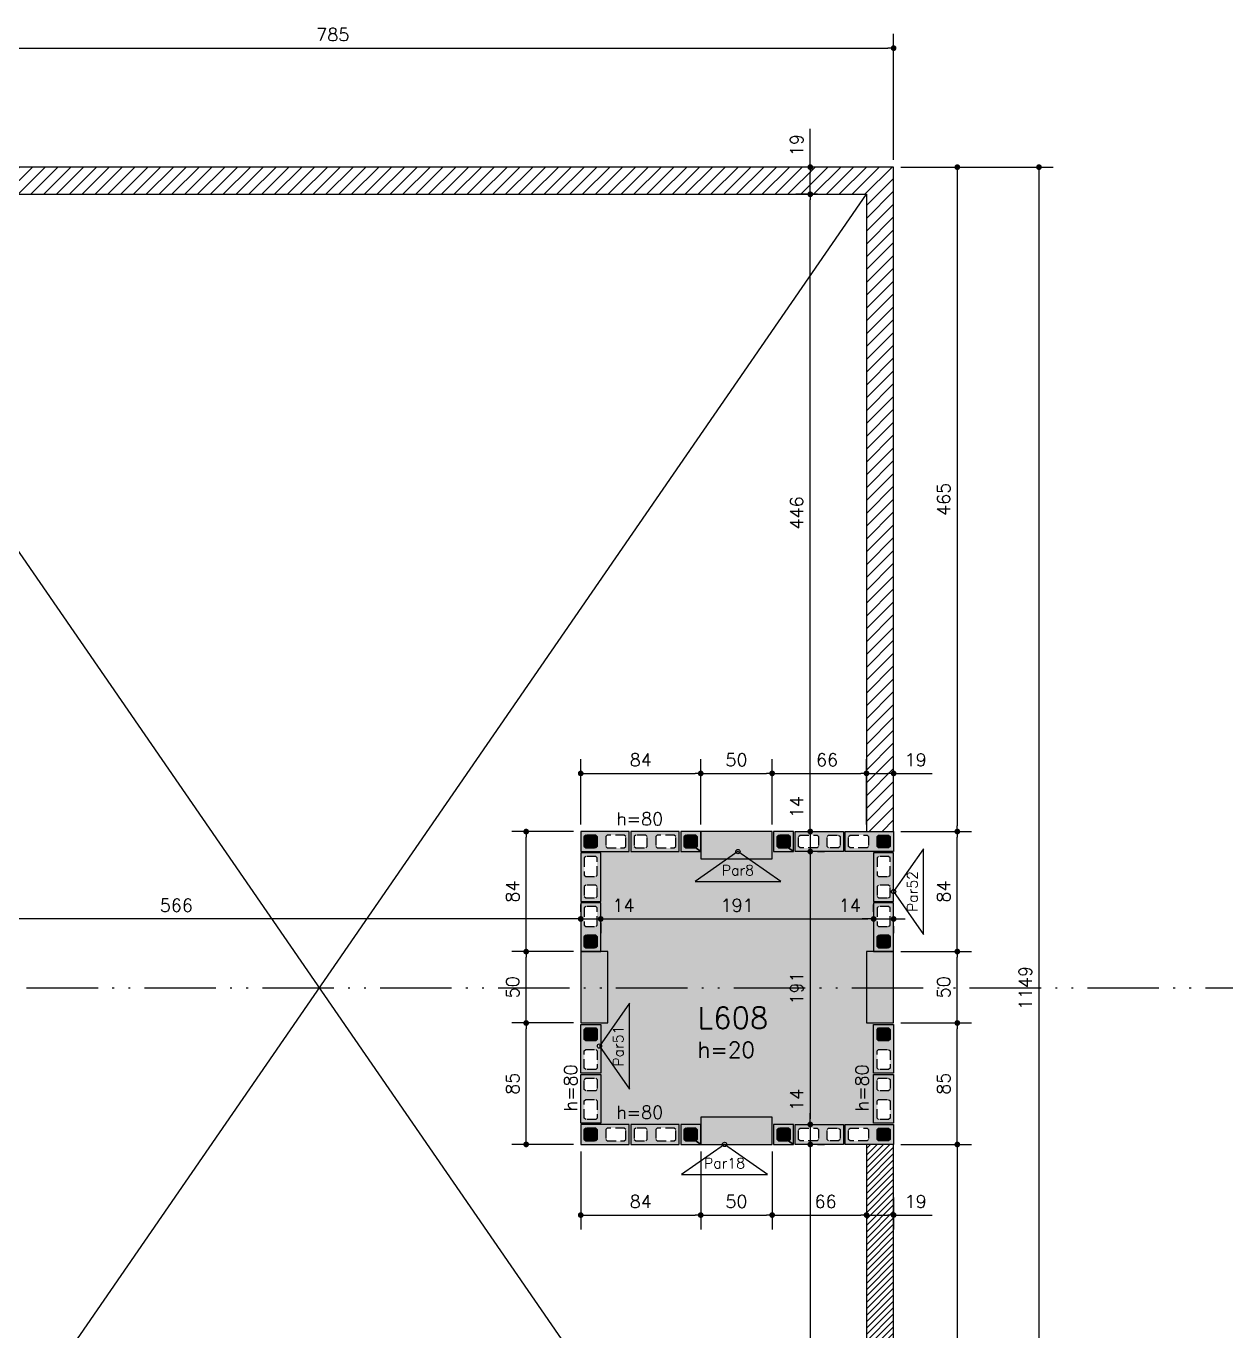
# Model space of a CAD drawing. Extents: x -14651 to 3496, y -4567 to 1191.
# Drawn here: x 2651 to 3496, y 171 to 1084 of the extents above; entities that cross this region are included whole.
import ezdxf
from ezdxf.enums import TextEntityAlignment as Align

# ---------------------------------------------------------------- set-up
doc = ezdxf.new("R2010")
doc.units = 0
doc.header["$LTSCALE"] = 25
doc.linetypes.add('DASHED2', pattern=[0.375, 0.25, -0.125])
doc.linetypes.add('ESTILO_TQS_0004', pattern=[3.3, 2, -0.4, 0.05, -0.4, 0.05, -0.4])
for name, color, linetype in [('213', 252, 'Continuous'), ('241', 2, 'Continuous'), ('245', 252, 'Continuous'), ('246', 7, 'Continuous'), ('247', 50, 'Continuous'), ('248', 100, 'Continuous'), ('Arranque', 14, 'Continuous'), ('COTA', 1, 'Continuous'), ('EIXOS', 1, 'ESTILO_TQS_0004'), ('FERRO', 5, 'Continuous'), ('H2', 252, 'Continuous'), ('H3', 253, 'Continuous'), ('L-D', 2, 'Continuous'), ('L-N', 4, 'Continuous'), ('LINHA-FINA', 1, 'Continuous'), ('PILARETE', 3, 'Continuous'), ('TJANELA', 2, 'Continuous'), ('VIGA', 3, 'Continuous')]:
    doc.layers.add(name, color=color, linetype=linetype)
doc.styles.add('COTA', font='romans.shx')
doc.styles.get("Standard").update_dxf_attribs({"font": 'romans.shx'})
doc.styles.add('Texto1', font='romans.shx', dxfattribs={"height": 9})
doc.dimstyles.new('forma', dxfattribs={"dimscale": 5, "dimtxt": 1.8, "dimasz": 0.8, "dimexe": 2, "dimexo": 1, "dimgap": 1, "dimtad": 1, "dimdec": 1, "dimzin": 9, "dimtxsty": 'COTA', "dimblk1": 'DOT', "dimblk2": 'DOT', "dimsah": 1, "dimcen": 0, "dimdle": 1, "dimclrd": 256, "dimclre": 256, "dimclrt": 2, "dimadec": 0, "dimazin": 0, "dimtfac": 1, "dimtdec": 0, "dimtmove": 0, "dimatfit": 3, "dimfxl": 1, "dimtolj": 1, "dimtzin": 0, "dimarcsym": 0})

# ---------------------------------------------------------------- blocks, each defined once
blk = doc.blocks.new('_Dot')
at = {"color": 0, "linetype": 'ByBlock', "lineweight": -2}
blk.add_line((-0.5, 0), (-1, 0), dxfattribs=at)
at = {"color": 0, "linetype": 'ByBlock', "const_width": 0.5}
blk.add_lwpolyline([(-0.25, 0, 1), (0.25, 0, 1)], format="xyb", close=True, dxfattribs=at)
blk = doc.blocks.new('*D132')
at = {"layer": 'COTA', "lineweight": -2, "transparency": 16777216}
for p, q in [((3200.17, 524.4), (3200.17, 528.4)), ((3197.45, 520.4), (3210.17, 520.4)), ((3200.17, 520.4), (3200.17, 506.4)), ((3200.17, 502.4), (3200.17, 498.4)), ((3205.17, 506.4), (3210.17, 506.4))]:
    blk.add_line(p, q, dxfattribs=at)
at = {"layer": 'Defpoints', "color": 0, "transparency": 16777216}
for p in [(3192.45, 520.4), (3200.17, 506.4), (3200.17, 506.4)]:
    blk.add_point(p, dxfattribs=at)
at = {"layer": 'COTA', "lineweight": -2, "transparency": 16777216, "xscale": 4, "yscale": 4, "zscale": 4}
for p, rotation in [((3200.17, 520.4), 270), ((3200.17, 506.4), 90)]:
    blk.add_blockref('_Dot', p, dxfattribs=dict(at, rotation=rotation))
at = {"layer": 'COTA', "color": 2, "transparency": 16777216, "insert": (3190.67, 537.55), "char_height": 9, "attachment_point": 5, "rotation": 90, "style": 'COTA'}
blk.add_mtext('\\A1;14 ', dxfattribs=at)
blk = doc.blocks.new('*D133')
at = {"layer": 'COTA', "lineweight": -2, "transparency": 16777216}
for p, q in [((3200.17, 502.4), (3200.17, 319.4)), ((3205.17, 506.4), (3210.17, 506.4)), ((3205.17, 315.4), (3210.17, 315.4))]:
    blk.add_line(p, q, dxfattribs=at)
at = {"layer": 'Defpoints', "color": 0, "transparency": 16777216}
for p in [(3200.17, 506.4), (3200.17, 315.4), (3200.17, 315.4)]:
    blk.add_point(p, dxfattribs=at)
at = {"layer": 'COTA', "lineweight": -2, "transparency": 16777216, "xscale": 4, "yscale": 4, "zscale": 4}
for p, rotation in [((3200.17, 506.4), 90), ((3200.17, 315.4), 270)]:
    blk.add_blockref('_Dot', p, dxfattribs=dict(at, rotation=rotation))
at = {"layer": 'COTA', "color": 2, "transparency": 16777216, "insert": (3190.67, 410.9), "char_height": 9, "attachment_point": 5, "rotation": 90, "style": 'COTA'}
blk.add_mtext('\\A1;191 ', dxfattribs=at)
blk = doc.blocks.new('*D134')
at = {"layer": 'COTA', "lineweight": -2, "transparency": 16777216}
for p, q in [((3200.17, 319.4), (3200.17, 323.4)), ((3200.17, 315.4), (3200.17, 301.4)), ((3205.17, 315.4), (3210.17, 315.4)), ((3205.17, 301.4), (3210.17, 301.4)), ((3200.17, 297.4), (3200.17, 293.4))]:
    blk.add_line(p, q, dxfattribs=at)
at = {"layer": 'Defpoints', "color": 0, "transparency": 16777216}
for p in [(3200.17, 315.4), (3200.17, 301.4), (3200.17, 301.4)]:
    blk.add_point(p, dxfattribs=at)
at = {"layer": 'COTA', "lineweight": -2, "transparency": 16777216, "xscale": 4, "yscale": 4, "zscale": 4}
for p, rotation in [((3200.17, 315.4), 270), ((3200.17, 301.4), 90)]:
    blk.add_blockref('_Dot', p, dxfattribs=dict(at, rotation=rotation))
at = {"layer": 'COTA', "color": 2, "transparency": 16777216, "insert": (3190.67, 332.63), "char_height": 9, "attachment_point": 5, "rotation": 90, "style": 'COTA'}
blk.add_mtext('\\A1;14 ', dxfattribs=at)
blk = doc.blocks.new('*D184')
at = {"layer": 'COTA', "lineweight": -2, "transparency": 16777216}
for p, q in [((3039.52, 464.22), (3039.52, 469.22)), ((3035.52, 459.22), (3031.52, 459.22)), ((3039.52, 459.22), (3053.52, 459.22)), ((3057.52, 459.22), (3061.52, 459.22)), ((3053.52, 456.52), (3053.52, 449.22))]:
    blk.add_line(p, q, dxfattribs=at)
at = {"layer": 'Defpoints', "color": 0, "transparency": 16777216}
for p in [(3039.52, 459.22), (3053.52, 461.52), (3053.52, 459.22)]:
    blk.add_point(p, dxfattribs=at)
at = {"layer": 'COTA', "lineweight": -2, "transparency": 16777216, "xscale": 4, "yscale": 4, "zscale": 4}
blk.add_blockref('_Dot', (3039.52, 459.22), dxfattribs=at)
at = {"layer": 'COTA', "lineweight": -2, "transparency": 16777216, "xscale": 4, "yscale": 4, "zscale": 4, "rotation": 180}
blk.add_blockref('_Dot', (3053.52, 459.22), dxfattribs=at)
at = {"layer": 'COTA', "color": 2, "transparency": 16777216, "insert": (3069.4, 468.72), "char_height": 9, "attachment_point": 5, "style": 'COTA'}
blk.add_mtext('\\A1;14 ', dxfattribs=at)
blk = doc.blocks.new('*D185')
at = {"layer": 'COTA', "lineweight": -2, "transparency": 16777216}
for p, q in [((3244.52, 464.22), (3244.52, 469.22)), ((3057.52, 459.22), (3240.52, 459.22)), ((3053.52, 456.52), (3053.52, 449.22))]:
    blk.add_line(p, q, dxfattribs=at)
at = {"layer": 'Defpoints', "color": 0, "transparency": 16777216}
for p in [(3053.52, 461.52), (3244.52, 459.22), (3244.52, 459.22)]:
    blk.add_point(p, dxfattribs=at)
at = {"layer": 'COTA', "lineweight": -2, "transparency": 16777216, "xscale": 4, "yscale": 4, "zscale": 4, "rotation": 180}
blk.add_blockref('_Dot', (3053.52, 459.22), dxfattribs=at)
at = {"layer": 'COTA', "lineweight": -2, "transparency": 16777216, "xscale": 4, "yscale": 4, "zscale": 4}
blk.add_blockref('_Dot', (3244.52, 459.22), dxfattribs=at)
at = {"layer": 'COTA', "color": 2, "transparency": 16777216, "insert": (3149.02, 468.72), "char_height": 9, "attachment_point": 5, "style": 'COTA'}
blk.add_mtext('\\A1;191 ', dxfattribs=at)
blk = doc.blocks.new('*D186')
at = {"layer": 'COTA', "lineweight": -2, "transparency": 16777216}
for p, q in [((3244.52, 464.22), (3244.52, 469.22)), ((3240.52, 459.22), (3236.52, 459.22)), ((3244.52, 459.22), (3258.52, 459.22)), ((3262.52, 459.22), (3266.52, 459.22)), ((3258.52, 454.22), (3258.52, 449.22))]:
    blk.add_line(p, q, dxfattribs=at)
at = {"layer": 'Defpoints', "color": 0, "transparency": 16777216}
for p in [(3244.52, 459.22), (3258.52, 459.22), (3258.52, 459.22)]:
    blk.add_point(p, dxfattribs=at)
at = {"layer": 'COTA', "lineweight": -2, "transparency": 16777216, "xscale": 4, "yscale": 4, "zscale": 4}
blk.add_blockref('_Dot', (3244.52, 459.22), dxfattribs=at)
at = {"layer": 'COTA', "lineweight": -2, "transparency": 16777216, "xscale": 4, "yscale": 4, "zscale": 4, "rotation": 180}
blk.add_blockref('_Dot', (3258.52, 459.22), dxfattribs=at)
at = {"layer": 'COTA', "color": 2, "transparency": 16777216, "insert": (3227.82, 468.72), "char_height": 9, "attachment_point": 5, "style": 'COTA'}
blk.add_mtext('\\A1;14 ', dxfattribs=at)
blk = doc.blocks.new('_IDNPAR_2')
at = {"color": 3}
blk.add_lwpolyline([(1, -0.7), (0, 0), (-1, -0.7)], close=True, dxfattribs=at)
blk.add_circle((0, 0), 0.05, dxfattribs=at)
at = {"layer": '247', "color": 2, "style": 'COTA', "flags": 8}
blk.add_attdef('ID', text='', height=0.24, dxfattribs=at).set_placement((0, -0.438), align=Align.MIDDLE_CENTER)
blk = doc.blocks.new('P3515')
at = {"layer": '248'}
h = blk.add_hatch(color=100, dxfattribs=at)
h.paths.add_polyline_path([(17, 7), (-17, 7), (-17, -7), (17, -7)])
h.paths.add_polyline_path([(-5.5, -3.5), (-6.5, -4.5), (-13.5, -4.5), (-14.5, -3.5), (-14.5, 3.5), (-13.5, 4.5), (-6.5, 4.5), (-5.5, 3.5)], flags=16)
h.paths.add_polyline_path([(0.5, 3.5), (1.5, 4.5), (13.5, 4.5), (14.5, 3.5), (14.5, -3.5), (13.5, -4.5), (1.5, -4.5), (0.5, -3.5)], flags=16)
blk.add_lwpolyline([(-17, -7), (17, -7), (17, 7), (-17, 7), (-17, -7)])
at = {"color": 1, "linetype": 'DASHED2'}
for points in [[(-14.5, -3.5), (-13.5, -4.5), (-6.5, -4.5), (-5.5, -3.5), (-5.5, 3.5), (-6.5, 4.5), (-13.5, 4.5), (-14.5, 3.5), (-14.5, -3.5)], [(0.5, -3.5), (1.5, -4.5), (13.5, -4.5), (14.5, -3.5), (14.5, 3.5), (13.5, 4.5), (1.5, 4.5), (0.5, 3.5), (0.5, -3.5)]]:
    blk.add_lwpolyline(points, dxfattribs=at)
blk = doc.blocks.new('GR-0909')
at = {"layer": '213'}
h = blk.add_hatch(color=256, dxfattribs=at)
h.paths.add_polyline_path([(3.5, -4.5), (4.5, -3.5), (4.500001, 3.5), (3.500001, 4.5), (-3.499999, 4.5), (-4.499999, 3.5), (-4.5, -3.5), (-3.5, -4.5)])
h.paths.add_polyline_path([(-2, 0, -1), (2, 0, -1)], flags=16)
at = {"layer": 'Arranque'}
blk.add_hatch(color=256, dxfattribs=at).paths.add_polyline_path([(2, 0, 1), (-2, 0, 1)])
at = {"layer": '213'}
blk.add_lwpolyline([(3.500001, 4.5), (4.500001, 3.5), (4.5, -3.5), (3.5, -4.5), (-3.5, -4.5), (-4.5, -3.5), (-4.499999, 3.5), (-3.499999, 4.5), (3.500001, 4.5)], dxfattribs=at)
at = {"layer": 'FERRO', "linetype": 'Continuous'}
blk.add_circle((0, 0), 2, dxfattribs=at)
blk = doc.blocks.new('*D260')
at = {"layer": 'COTA', "lineweight": -2, "transparency": 16777216}
for p, q in [((3039.52, 464.22), (3039.52, 469.22)), ((2473.52, 460.9), (2473.52, 449.22)), ((3035.52, 459.22), (2477.52, 459.22))]:
    blk.add_line(p, q, dxfattribs=at)
at = {"layer": 'Defpoints', "color": 0, "transparency": 16777216}
for p in [(2473.52, 465.9), (2473.52, 459.22), (3039.52, 459.22)]:
    blk.add_point(p, dxfattribs=at)
at = {"layer": 'COTA', "lineweight": -2, "transparency": 16777216, "xscale": 4, "yscale": 4, "zscale": 4, "rotation": 180}
blk.add_blockref('_Dot', (2473.52, 459.22), dxfattribs=at)
at = {"layer": 'COTA', "lineweight": -2, "transparency": 16777216, "xscale": 4, "yscale": 4, "zscale": 4}
blk.add_blockref('_Dot', (3039.52, 459.22), dxfattribs=at)
at = {"layer": 'COTA', "color": 2, "transparency": 16777216, "insert": (2756.52, 468.72), "char_height": 9, "attachment_point": 5, "style": 'COTA'}
blk.add_mtext('\\A1;566 ', dxfattribs=at)
blk = doc.blocks.new('*D261')
at = {"layer": 'COTA', "lineweight": -2, "transparency": 16777216}
for p, q in [((3205.17, 301.4), (3210.17, 301.4)), ((3200.17, 297.4), (3200.17, -140.6)), ((3205.17, -144.6), (3210.17, -144.6))]:
    blk.add_line(p, q, dxfattribs=at)
at = {"layer": 'Defpoints', "color": 0, "transparency": 16777216}
for p in [(3200.17, 301.4), (3200.17, -144.6), (3200.17, -144.6)]:
    blk.add_point(p, dxfattribs=at)
at = {"layer": 'COTA', "lineweight": -2, "transparency": 16777216, "xscale": 4, "yscale": 4, "zscale": 4}
for p, rotation in [((3200.17, 301.4), 90), ((3200.17, -144.6), 270)]:
    blk.add_blockref('_Dot', p, dxfattribs=dict(at, rotation=rotation))
at = {"layer": 'COTA', "color": 2, "transparency": 16777216, "insert": (3190.67, 78.4), "char_height": 9, "attachment_point": 5, "rotation": 90, "style": 'COTA'}
blk.add_mtext('\\A1;446 ', dxfattribs=at)
blk = doc.blocks.new('*D262')
at = {"layer": 'COTA', "lineweight": -2, "transparency": 16777216}
for p, q in [((3200.17, 524.4), (3200.17, 962.4)), ((3205.17, 966.4), (3210.17, 966.4)), ((3197.45, 520.4), (3210.17, 520.4))]:
    blk.add_line(p, q, dxfattribs=at)
at = {"layer": 'Defpoints', "color": 0, "transparency": 16777216}
for p in [(3200.17, 966.4), (3200.17, 966.4), (3192.45, 520.4)]:
    blk.add_point(p, dxfattribs=at)
at = {"layer": 'COTA', "lineweight": -2, "transparency": 16777216, "xscale": 4, "yscale": 4, "zscale": 4}
for p, rotation in [((3200.17, 966.4), 90), ((3200.17, 520.4), 270)]:
    blk.add_blockref('_Dot', p, dxfattribs=dict(at, rotation=rotation))
at = {"layer": 'COTA', "color": 2, "transparency": 16777216, "insert": (3190.67, 743.4), "char_height": 9, "attachment_point": 5, "rotation": 90, "style": 'COTA'}
blk.add_mtext('\\A1;446 ', dxfattribs=at)
blk = doc.blocks.new('P1515')
at = {"layer": '246'}
blk.add_hatch(color=135, dxfattribs=at).paths.add_polyline_path([(7, -7), (7, 7), (-7, 7), (-7, -7), (7, -7), (3.5, -4.5), (-3.5, -4.5), (-4.5, -3.5), (-4.5, 3.5), (-3.5, 4.5), (3.5, 4.5), (4.5, 3.5), (4.5, -3.5), (3.5, -4.5)])
blk.add_lwpolyline([(-7, -7), (7, -7), (7, 7), (-7, 7), (-7, -7)])
at = {"color": 1, "linetype": 'DASHED2'}
blk.add_lwpolyline([(-4.5, -3.5), (-3.5, -4.5), (3.5, -4.5), (4.5, -3.5), (4.5, 3.5), (3.5, 4.5), (-3.5, 4.5), (-4.5, 3.5), (-4.5, -3.5)], dxfattribs=at)
at = {"layer": '245', "color": 135}
blk.add_lwpolyline([(7, -7), (7, 7), (-7, 7), (-7, -7), (7, -7), (3.5, -4.5), (-3.5, -4.5), (-4.5, -3.5), (-4.5, 3.5), (-3.5, 4.5), (3.5, 4.5), (4.5, 3.5), (4.5, -3.5), (3.5, -4.5), (7, -7)], dxfattribs=at)
blk = doc.blocks.new('*D263')
at = {"layer": 'COTA', "lineweight": -2, "transparency": 16777216}
for p, q in [((3039.52, 525.4), (3039.52, 571.07)), ((3123.52, 525.4), (3123.52, 571.07)), ((3043.52, 561.07), (3119.52, 561.07))]:
    blk.add_line(p, q, dxfattribs=at)
at = {"layer": 'Defpoints', "color": 0, "transparency": 16777216}
for p in [(3123.52, 561.07), (3039.52, 520.4), (3123.52, 520.4)]:
    blk.add_point(p, dxfattribs=at)
at = {"layer": 'COTA', "lineweight": -2, "transparency": 16777216, "xscale": 4, "yscale": 4, "zscale": 4, "rotation": 180}
blk.add_blockref('_Dot', (3039.52, 561.07), dxfattribs=at)
at = {"layer": 'COTA', "lineweight": -2, "transparency": 16777216, "xscale": 4, "yscale": 4, "zscale": 4}
blk.add_blockref('_Dot', (3123.52, 561.07), dxfattribs=at)
at = {"layer": 'COTA', "color": 2, "transparency": 16777216, "insert": (3081.52, 570.57), "char_height": 9, "attachment_point": 5, "style": 'COTA'}
blk.add_mtext('\\A1;84 ', dxfattribs=at)
blk = doc.blocks.new('*D264')
at = {"layer": 'COTA', "lineweight": -2, "transparency": 16777216}
for p, q in [((3123.52, 525.4), (3123.52, 571.07)), ((3173.51, 525.4), (3173.51, 571.07)), ((3127.52, 561.07), (3169.51, 561.07))]:
    blk.add_line(p, q, dxfattribs=at)
at = {"layer": 'Defpoints', "color": 0, "transparency": 16777216}
for p in [(3173.51, 561.07), (3123.52, 520.4), (3173.51, 520.4)]:
    blk.add_point(p, dxfattribs=at)
at = {"layer": 'COTA', "lineweight": -2, "transparency": 16777216, "xscale": 4, "yscale": 4, "zscale": 4, "rotation": 180}
blk.add_blockref('_Dot', (3123.52, 561.07), dxfattribs=at)
at = {"layer": 'COTA', "lineweight": -2, "transparency": 16777216, "xscale": 4, "yscale": 4, "zscale": 4}
blk.add_blockref('_Dot', (3173.51, 561.07), dxfattribs=at)
at = {"layer": 'COTA', "color": 2, "transparency": 16777216, "insert": (3148.52, 570.57), "char_height": 9, "attachment_point": 5, "style": 'COTA'}
blk.add_mtext('\\A1;50 ', dxfattribs=at)
blk = doc.blocks.new('*D265')
at = {"layer": 'COTA', "lineweight": -2, "transparency": 16777216}
for p, q in [((3173.51, 525.4), (3173.51, 571.07)), ((3239.52, 525.4), (3239.52, 571.07)), ((3177.51, 561.07), (3235.52, 561.07))]:
    blk.add_line(p, q, dxfattribs=at)
at = {"layer": 'Defpoints', "color": 0, "transparency": 16777216}
for p in [(3239.52, 561.07), (3173.51, 520.4), (3239.52, 520.4)]:
    blk.add_point(p, dxfattribs=at)
at = {"layer": 'COTA', "lineweight": -2, "transparency": 16777216, "xscale": 4, "yscale": 4, "zscale": 4, "rotation": 180}
blk.add_blockref('_Dot', (3173.51, 561.07), dxfattribs=at)
at = {"layer": 'COTA', "lineweight": -2, "transparency": 16777216, "xscale": 4, "yscale": 4, "zscale": 4}
blk.add_blockref('_Dot', (3239.52, 561.07), dxfattribs=at)
at = {"layer": 'COTA', "color": 2, "transparency": 16777216, "insert": (3211.9, 570.57), "char_height": 9, "attachment_point": 5, "style": 'COTA'}
blk.add_mtext('\\A1;66 ', dxfattribs=at)
blk = doc.blocks.new('*D266')
at = {"layer": 'COTA', "lineweight": -2, "transparency": 16777216}
for p, q in [((3039.52, 296.4), (3039.52, 241.96)), ((3123.51, 296.4), (3123.51, 241.96)), ((3043.52, 251.96), (3119.51, 251.96))]:
    blk.add_line(p, q, dxfattribs=at)
at = {"layer": 'Defpoints', "color": 0, "transparency": 16777216}
for p in [(3039.52, 301.4), (3123.51, 301.4), (3123.51, 251.96)]:
    blk.add_point(p, dxfattribs=at)
at = {"layer": 'COTA', "lineweight": -2, "transparency": 16777216, "xscale": 4, "yscale": 4, "zscale": 4, "rotation": 180}
blk.add_blockref('_Dot', (3039.52, 251.96), dxfattribs=at)
at = {"layer": 'COTA', "lineweight": -2, "transparency": 16777216, "xscale": 4, "yscale": 4, "zscale": 4}
blk.add_blockref('_Dot', (3123.51, 251.96), dxfattribs=at)
at = {"layer": 'COTA', "color": 2, "transparency": 16777216, "insert": (3081.51, 261.46), "char_height": 9, "attachment_point": 5, "style": 'COTA'}
blk.add_mtext('\\A1;84 ', dxfattribs=at)
blk = doc.blocks.new('*D267')
at = {"layer": 'COTA', "lineweight": -2, "transparency": 16777216}
for p, q in [((3123.51, 296.4), (3123.51, 241.96)), ((3173.51, 296.4), (3173.51, 241.96)), ((3127.51, 251.96), (3169.51, 251.96))]:
    blk.add_line(p, q, dxfattribs=at)
at = {"layer": 'Defpoints', "color": 0, "transparency": 16777216}
for p in [(3123.51, 301.4), (3173.51, 301.4), (3173.51, 251.96)]:
    blk.add_point(p, dxfattribs=at)
at = {"layer": 'COTA', "lineweight": -2, "transparency": 16777216, "xscale": 4, "yscale": 4, "zscale": 4, "rotation": 180}
blk.add_blockref('_Dot', (3123.51, 251.96), dxfattribs=at)
at = {"layer": 'COTA', "lineweight": -2, "transparency": 16777216, "xscale": 4, "yscale": 4, "zscale": 4}
blk.add_blockref('_Dot', (3173.51, 251.96), dxfattribs=at)
at = {"layer": 'COTA', "color": 2, "transparency": 16777216, "insert": (3148.51, 261.46), "char_height": 9, "attachment_point": 5, "style": 'COTA'}
blk.add_mtext('\\A1;50 ', dxfattribs=at)
blk = doc.blocks.new('*D268')
at = {"layer": 'COTA', "lineweight": -2, "transparency": 16777216}
for p, q in [((3173.51, 296.4), (3173.51, 241.96)), ((3239.52, 296.4), (3239.52, 241.96)), ((3177.51, 251.96), (3235.52, 251.96))]:
    blk.add_line(p, q, dxfattribs=at)
at = {"layer": 'Defpoints', "color": 0, "transparency": 16777216}
for p in [(3173.51, 301.4), (3239.52, 301.4), (3239.52, 251.96)]:
    blk.add_point(p, dxfattribs=at)
at = {"layer": 'COTA', "lineweight": -2, "transparency": 16777216, "xscale": 4, "yscale": 4, "zscale": 4, "rotation": 180}
blk.add_blockref('_Dot', (3173.51, 251.96), dxfattribs=at)
at = {"layer": 'COTA', "lineweight": -2, "transparency": 16777216, "xscale": 4, "yscale": 4, "zscale": 4}
blk.add_blockref('_Dot', (3239.52, 251.96), dxfattribs=at)
at = {"layer": 'COTA', "color": 2, "transparency": 16777216, "insert": (3210.87, 261.46), "char_height": 9, "attachment_point": 5, "style": 'COTA'}
blk.add_mtext('\\A1;66 ', dxfattribs=at)
blk = doc.blocks.new('*D269')
at = {"layer": 'COTA', "lineweight": -2, "transparency": 16777216}
for p, q in [((3034.52, 386.4), (2991.34, 386.4)), ((3001.34, 305.4), (3001.34, 382.4)), ((3034.52, 301.4), (2991.34, 301.4))]:
    blk.add_line(p, q, dxfattribs=at)
at = {"layer": 'Defpoints', "color": 0, "transparency": 16777216}
for p in [(3001.34, 386.4), (3039.52, 386.4), (3039.52, 301.4)]:
    blk.add_point(p, dxfattribs=at)
at = {"layer": 'COTA', "lineweight": -2, "transparency": 16777216, "xscale": 4, "yscale": 4, "zscale": 4}
for p, rotation in [((3001.34, 386.4), 90), ((3001.34, 301.4), 270)]:
    blk.add_blockref('_Dot', p, dxfattribs=dict(at, rotation=rotation))
at = {"layer": 'COTA', "color": 2, "transparency": 16777216, "insert": (2991.84, 343.9), "char_height": 9, "attachment_point": 5, "rotation": 90, "style": 'COTA'}
blk.add_mtext('\\A1;85 ', dxfattribs=at)
blk = doc.blocks.new('*D270')
at = {"layer": 'COTA', "lineweight": -2, "transparency": 16777216}
for p, q in [((3034.52, 436.4), (2991.34, 436.4)), ((3001.34, 390.4), (3001.34, 432.4)), ((3034.52, 386.4), (2991.34, 386.4))]:
    blk.add_line(p, q, dxfattribs=at)
at = {"layer": 'Defpoints', "color": 0, "transparency": 16777216}
for p in [(3001.34, 436.4), (3039.52, 436.4), (3039.52, 386.4)]:
    blk.add_point(p, dxfattribs=at)
at = {"layer": 'COTA', "lineweight": -2, "transparency": 16777216, "xscale": 4, "yscale": 4, "zscale": 4}
for p, rotation in [((3001.34, 436.4), 90), ((3001.34, 386.4), 270)]:
    blk.add_blockref('_Dot', p, dxfattribs=dict(at, rotation=rotation))
at = {"layer": 'COTA', "color": 2, "transparency": 16777216, "insert": (2991.84, 411.4), "char_height": 9, "attachment_point": 5, "rotation": 90, "style": 'COTA'}
blk.add_mtext('\\A1;50 ', dxfattribs=at)
blk = doc.blocks.new('*D271')
at = {"layer": 'COTA', "lineweight": -2, "transparency": 16777216}
for p, q in [((3034.52, 520.4), (2991.34, 520.4)), ((3001.34, 440.4), (3001.34, 516.4)), ((3034.52, 436.4), (2991.34, 436.4))]:
    blk.add_line(p, q, dxfattribs=at)
at = {"layer": 'Defpoints', "color": 0, "transparency": 16777216}
for p in [(3001.34, 520.4), (3039.52, 520.4), (3039.52, 436.4)]:
    blk.add_point(p, dxfattribs=at)
at = {"layer": 'COTA', "lineweight": -2, "transparency": 16777216, "xscale": 4, "yscale": 4, "zscale": 4}
for p, rotation in [((3001.34, 520.4), 90), ((3001.34, 436.4), 270)]:
    blk.add_blockref('_Dot', p, dxfattribs=dict(at, rotation=rotation))
at = {"layer": 'COTA', "color": 2, "transparency": 16777216, "insert": (2991.84, 478.4), "char_height": 9, "attachment_point": 5, "rotation": 90, "style": 'COTA'}
blk.add_mtext('\\A1;84 ', dxfattribs=at)
blk = doc.blocks.new('*D272')
at = {"layer": 'COTA', "lineweight": -2, "transparency": 16777216}
for p, q in [((3263.52, 386.4), (3313.08, 386.4)), ((3303.08, 305.4), (3303.08, 382.4)), ((3263.52, 301.4), (3313.08, 301.4))]:
    blk.add_line(p, q, dxfattribs=at)
at = {"layer": 'Defpoints', "color": 0, "transparency": 16777216}
for p in [(3258.52, 386.4), (3303.08, 386.4), (3258.52, 301.4)]:
    blk.add_point(p, dxfattribs=at)
at = {"layer": 'COTA', "lineweight": -2, "transparency": 16777216, "xscale": 4, "yscale": 4, "zscale": 4}
for p, rotation in [((3303.08, 386.4), 90), ((3303.08, 301.4), 270)]:
    blk.add_blockref('_Dot', p, dxfattribs=dict(at, rotation=rotation))
at = {"layer": 'COTA', "color": 2, "transparency": 16777216, "insert": (3293.58, 343.9), "char_height": 9, "attachment_point": 5, "rotation": 90, "style": 'COTA'}
blk.add_mtext('\\A1;85 ', dxfattribs=at)
blk = doc.blocks.new('*D273')
at = {"layer": 'COTA', "lineweight": -2, "transparency": 16777216}
for p, q in [((3263.52, 436.4), (3313.08, 436.4)), ((3303.08, 390.4), (3303.08, 432.4)), ((3263.52, 386.4), (3313.08, 386.4))]:
    blk.add_line(p, q, dxfattribs=at)
at = {"layer": 'Defpoints', "color": 0, "transparency": 16777216}
for p in [(3258.52, 436.4), (3303.08, 436.4), (3258.52, 386.4)]:
    blk.add_point(p, dxfattribs=at)
at = {"layer": 'COTA', "lineweight": -2, "transparency": 16777216, "xscale": 4, "yscale": 4, "zscale": 4}
for p, rotation in [((3303.08, 436.4), 90), ((3303.08, 386.4), 270)]:
    blk.add_blockref('_Dot', p, dxfattribs=dict(at, rotation=rotation))
at = {"layer": 'COTA', "color": 2, "transparency": 16777216, "insert": (3293.58, 411.4), "char_height": 9, "attachment_point": 5, "rotation": 90, "style": 'COTA'}
blk.add_mtext('\\A1;50 ', dxfattribs=at)
blk = doc.blocks.new('*D274')
at = {"layer": 'COTA', "lineweight": -2, "transparency": 16777216}
for p, q in [((3263.52, 520.4), (3313.08, 520.4)), ((3303.08, 440.4), (3303.08, 516.4)), ((3263.52, 436.4), (3313.08, 436.4))]:
    blk.add_line(p, q, dxfattribs=at)
at = {"layer": 'Defpoints', "color": 0, "transparency": 16777216}
for p in [(3258.52, 520.4), (3303.08, 520.4), (3258.52, 436.4)]:
    blk.add_point(p, dxfattribs=at)
at = {"layer": 'COTA', "lineweight": -2, "transparency": 16777216, "xscale": 4, "yscale": 4, "zscale": 4}
for p, rotation in [((3303.08, 520.4), 90), ((3303.08, 436.4), 270)]:
    blk.add_blockref('_Dot', p, dxfattribs=dict(at, rotation=rotation))
at = {"layer": 'COTA', "color": 2, "transparency": 16777216, "insert": (3293.58, 478.4), "char_height": 9, "attachment_point": 5, "rotation": 90, "style": 'COTA'}
blk.add_mtext('\\A1;84 ', dxfattribs=at)
blk = doc.blocks.new('*D279')
at = {"layer": 'COTA', "lineweight": -2, "transparency": 16777216}
for p, q in [((3200.17, 985.4), (3200.17, 1012.26)), ((3205.17, 985.4), (3190.17, 985.4)), ((3200.17, 970.4), (3200.17, 981.4)), ((3205.17, 966.4), (3190.17, 966.4))]:
    blk.add_line(p, q, dxfattribs=at)
at = {"layer": 'Defpoints', "color": 0, "transparency": 16777216}
for p in [(3200.17, 985.4), (3210.17, 985.4), (3210.17, 966.4)]:
    blk.add_point(p, dxfattribs=at)
at = {"layer": 'COTA', "lineweight": -2, "transparency": 16777216, "xscale": 4, "yscale": 4, "zscale": 4}
for p, rotation in [((3200.17, 985.4), 90), ((3200.17, 966.4), 270)]:
    blk.add_blockref('_Dot', p, dxfattribs=dict(at, rotation=rotation))
at = {"layer": 'COTA', "color": 2, "transparency": 16777216, "insert": (3190.67, 1000.83), "char_height": 9, "attachment_point": 5, "rotation": 90, "style": 'COTA'}
blk.add_mtext('\\A1;19 ', dxfattribs=at)
blk = doc.blocks.new('*D281')
at = {"layer": 'COTA', "lineweight": -2, "transparency": 16777216}
for p, q in [((3239.52, 264.18), (3239.52, 241.96)), ((3258.52, 264.18), (3258.52, 241.96)), ((3243.52, 251.96), (3254.52, 251.96)), ((3258.52, 251.96), (3285.37, 251.96))]:
    blk.add_line(p, q, dxfattribs=at)
at = {"layer": 'Defpoints', "color": 0, "transparency": 16777216}
for p in [(3239.52, 269.18), (3258.52, 269.18), (3258.52, 251.96)]:
    blk.add_point(p, dxfattribs=at)
at = {"layer": 'COTA', "lineweight": -2, "transparency": 16777216, "xscale": 4, "yscale": 4, "zscale": 4, "rotation": 180}
blk.add_blockref('_Dot', (3239.52, 251.96), dxfattribs=at)
at = {"layer": 'COTA', "lineweight": -2, "transparency": 16777216, "xscale": 4, "yscale": 4, "zscale": 4}
blk.add_blockref('_Dot', (3258.52, 251.96), dxfattribs=at)
at = {"layer": 'COTA', "color": 2, "transparency": 16777216, "insert": (3273.95, 261.46), "char_height": 9, "attachment_point": 5, "style": 'COTA'}
blk.add_mtext('\\A1;19 ', dxfattribs=at)
blk = doc.blocks.new('*D282')
at = {"layer": 'COTA', "lineweight": -2, "transparency": 16777216}
for p, q in [((3239.52, 525.4), (3239.52, 571.07)), ((3258.52, 525.4), (3258.52, 571.07)), ((3243.52, 561.07), (3254.52, 561.07)), ((3258.52, 561.07), (3285.37, 561.07))]:
    blk.add_line(p, q, dxfattribs=at)
at = {"layer": 'Defpoints', "color": 0, "transparency": 16777216}
for p in [(3258.52, 561.07), (3239.52, 520.4), (3258.52, 520.4)]:
    blk.add_point(p, dxfattribs=at)
at = {"layer": 'COTA', "lineweight": -2, "transparency": 16777216, "xscale": 4, "yscale": 4, "zscale": 4, "rotation": 180}
blk.add_blockref('_Dot', (3239.52, 561.07), dxfattribs=at)
at = {"layer": 'COTA', "lineweight": -2, "transparency": 16777216, "xscale": 4, "yscale": 4, "zscale": 4}
blk.add_blockref('_Dot', (3258.52, 561.07), dxfattribs=at)
at = {"layer": 'COTA', "color": 2, "transparency": 16777216, "insert": (3273.95, 570.57), "char_height": 9, "attachment_point": 5, "style": 'COTA'}
blk.add_mtext('\\A1;19 ', dxfattribs=at)
blk = doc.blocks.new('*D283')
at = {"layer": 'COTA', "lineweight": -2, "transparency": 16777216}
for p, q in [((2473.52, 990.4), (2473.52, 1078.69)), ((3258.52, 990.4), (3258.52, 1078.69)), ((2477.52, 1068.69), (3254.52, 1068.69))]:
    blk.add_line(p, q, dxfattribs=at)
at = {"layer": 'Defpoints', "color": 0, "transparency": 16777216}
for p in [(3258.52, 1068.69), (2473.52, 985.4), (3258.52, 985.4)]:
    blk.add_point(p, dxfattribs=at)
at = {"layer": 'COTA', "lineweight": -2, "transparency": 16777216, "xscale": 4, "yscale": 4, "zscale": 4, "rotation": 180}
blk.add_blockref('_Dot', (2473.52, 1068.69), dxfattribs=at)
at = {"layer": 'COTA', "lineweight": -2, "transparency": 16777216, "xscale": 4, "yscale": 4, "zscale": 4}
blk.add_blockref('_Dot', (3258.52, 1068.69), dxfattribs=at)
at = {"layer": 'COTA', "color": 2, "transparency": 16777216, "insert": (2866.02, 1078.19), "char_height": 9, "attachment_point": 5, "style": 'COTA'}
blk.add_mtext('\\A1;785 ', dxfattribs=at)
blk = doc.blocks.new('*D284')
at = {"layer": 'COTA', "lineweight": -2, "transparency": 16777216}
for p, q in [((3263.52, 985.4), (3313.08, 985.4)), ((3303.08, 981.4), (3303.08, 524.4)), ((3263.52, 520.4), (3313.08, 520.4))]:
    blk.add_line(p, q, dxfattribs=at)
at = {"layer": 'Defpoints', "color": 0, "transparency": 16777216}
for p in [(3258.52, 985.4), (3258.52, 520.4), (3303.08, 520.4)]:
    blk.add_point(p, dxfattribs=at)
at = {"layer": 'COTA', "lineweight": -2, "transparency": 16777216, "xscale": 4, "yscale": 4, "zscale": 4}
for p, rotation in [((3303.08, 985.4), 90), ((3303.08, 520.4), 270)]:
    blk.add_blockref('_Dot', p, dxfattribs=dict(at, rotation=rotation))
at = {"layer": 'COTA', "color": 2, "transparency": 16777216, "insert": (3293.58, 752.9), "char_height": 9, "attachment_point": 5, "rotation": 90, "style": 'COTA'}
blk.add_mtext('\\A1;465 ', dxfattribs=at)
blk = doc.blocks.new('*D285')
at = {"layer": 'COTA', "lineweight": -2, "transparency": 16777216}
for p, q in [((3263.52, 301.4), (3313.08, 301.4)), ((3303.08, 297.4), (3303.08, -159.6)), ((3263.52, -163.6), (3313.08, -163.6))]:
    blk.add_line(p, q, dxfattribs=at)
at = {"layer": 'Defpoints', "color": 0, "transparency": 16777216}
for p in [(3258.52, 301.4), (3258.52, -163.6), (3303.08, -163.6)]:
    blk.add_point(p, dxfattribs=at)
at = {"layer": 'COTA', "lineweight": -2, "transparency": 16777216, "xscale": 4, "yscale": 4, "zscale": 4}
for p, rotation in [((3303.08, 301.4), 90), ((3303.08, -163.6), 270)]:
    blk.add_blockref('_Dot', p, dxfattribs=dict(at, rotation=rotation))
at = {"layer": 'COTA', "color": 2, "transparency": 16777216, "insert": (3293.58, 68.9), "char_height": 9, "attachment_point": 5, "rotation": 90, "style": 'COTA'}
blk.add_mtext('\\A1;465 ', dxfattribs=at)
blk = doc.blocks.new('*D286')
at = {"layer": 'COTA', "lineweight": -2, "transparency": 16777216}
for p, q in [((3263.52, 985.4), (3370.22, 985.4)), ((3360.22, 981.4), (3360.22, -159.6)), ((3263.52, -163.6), (3370.22, -163.6))]:
    blk.add_line(p, q, dxfattribs=at)
at = {"layer": 'Defpoints', "color": 0, "transparency": 16777216}
for p in [(3258.52, 985.4), (3258.52, -163.6), (3360.22, -163.6)]:
    blk.add_point(p, dxfattribs=at)
at = {"layer": 'COTA', "lineweight": -2, "transparency": 16777216, "xscale": 4, "yscale": 4, "zscale": 4}
for p, rotation in [((3360.22, 985.4), 90), ((3360.22, -163.6), 270)]:
    blk.add_blockref('_Dot', p, dxfattribs=dict(at, rotation=rotation))
at = {"layer": 'COTA', "color": 2, "transparency": 16777216, "insert": (3350.72, 410.9), "char_height": 9, "attachment_point": 5, "rotation": 90, "style": 'COTA'}
blk.add_mtext('\\A1;1149 ', dxfattribs=at)

msp = doc.modelspace()

# ---------------------------------------------------------------- hatches: boundary and pattern name
at = {"layer": 'H2'}
for points in [[(3173.51, 501.4), (3173.51, 520.4), (3123.51, 520.4), (3123.51, 501.4)], [(3039.52, 386.4), (3058.52, 386.4), (3058.52, 436.4), (3039.52, 436.4)], [(3239.52, 386.4), (3258.52, 386.4), (3258.52, 436.4), (3239.52, 436.4)], [(3173.51, 301.4), (3173.51, 320.4), (3123.51, 320.4), (3123.51, 301.4)]]:
    msp.add_hatch(color=256, dxfattribs=at).paths.add_polyline_path(points)
at = {"layer": 'H3'}
h = msp.add_hatch(dxfattribs=at)
h.set_pattern_fill('ANSI31', color=256, scale=2, style=0)
h.paths.add_polyline_path([(3258.52, 985.4), (2473.52, 985.4), (2473.52, 966.4), (3239.52, 966.4), (3239.52, 520.4), (3258.52, 520.4)])
msp.add_hatch(color=256, dxfattribs=at).paths.add_polyline_path([(3244.52, 506.4), (3053.52, 506.4), (3053.52, 315.4), (3244.52, 315.4)])
h = msp.add_hatch(dxfattribs=at)
h.set_pattern_fill('ANSI31', color=256, style=0)
h.paths.add_polyline_path([(3258.52, 301.4), (3239.52, 301.4), (3239.52, -144.6), (2473.52, -144.6), (2473.52, -163.6), (3258.52, -163.6)])

# ---------------------------------------------------------------- linework, layer by layer
at = {"layer": 'EIXOS'}
msp.add_line((11.7, 410.9), (3495.96, 410.9), dxfattribs=at)
at = {"layer": 'LINHA-FINA'}
for points in [[(2473.52, 966.4), (3239.52, -144.6)], [(2473.52, -144.6), (3239.52, 966.4)]]:
    msp.add_lwpolyline(points, dxfattribs=at)
at = {"layer": 'PILARETE'}
for points in [[(3123.51, 520.4), (3123.51, 501.4), (3173.51, 501.4), (3173.51, 520.4), (3123.51, 520.4)], [(3058.52, 436.4), (3039.52, 436.4), (3039.52, 386.4), (3058.52, 386.4), (3058.52, 436.4)], [(3258.52, 436.4), (3239.52, 436.4), (3239.52, 386.4), (3258.52, 386.4), (3258.52, 436.4)], [(3123.51, 320.4), (3123.51, 301.4), (3173.51, 301.4), (3173.51, 320.4), (3123.51, 320.4)]]:
    msp.add_lwpolyline(points, dxfattribs=at)
at = {"layer": 'VIGA'}
for points in [[(3258.52, 520.4), (3258.52, 985.4), (2473.52, 985.4), (2473.52, 966.4), (3239.52, 966.4), (3239.52, 520.4)], [(3239.52, 301.4), (3239.52, -144.6), (2473.52, -144.6), (2473.52, -163.6), (3258.52, -163.6), (3258.52, 301.4)]]:
    msp.add_lwpolyline(points, close=True, dxfattribs=at)

# ---------------------------------------------------------------- block references
for p in [(3046.52, 513.4), (3116.52, 513.4), (3181.52, 513.4), (3251.52, 513.4), (3046.52, 443.4), (3251.52, 443.4), (3046.52, 378.4), (3251.52, 378.4), (3046.52, 308.4), (3116.52, 308.4), (3181.52, 308.4), (3251.52, 308.4)]:
    msp.add_blockref('GR-0909', p)
at = {"layer": '241'}
for name, p in [('P3515', (3056.52, 513.4)), ('P3515', (3091.52, 513.4)), ('P1515', (3116.52, 513.4)), ('P1515', (3181.52, 513.4)), ('P3515', (3056.52, 308.4)), ('P3515', (3091.52, 308.4)), ('P1515', (3116.52, 308.4)), ('P1515', (3181.52, 308.4))]:
    msp.add_blockref(name, p, dxfattribs=at)
at = {"layer": '241', "xscale": -1}
for p in [(3206.52, 513.4), (3241.52, 513.4), (3206.52, 308.4), (3241.52, 308.4)]:
    msp.add_blockref('P3515', p, dxfattribs=at)
at = {"layer": '241', "rotation": 90.00000000000001}
for p in [(3046.52, 488.4), (3251.52, 488.4), (3046.52, 453.4), (3251.52, 453.4)]:
    msp.add_blockref('P3515', p, dxfattribs=at)
at = {"layer": '241', "xscale": -1, "rotation": 90}
for p in [(3046.52, 368.4), (3251.52, 368.4), (3046.52, 333.4), (3251.52, 333.4)]:
    msp.add_blockref('P3515', p, dxfattribs=at)
at = {"layer": '247', "linetype": 'Continuous', "xscale": 30, "yscale": 30, "zscale": 30}
for p, values in [((3149.52, 506.4), {'ID': 'Par8'}), ((3140.16, 301.4), {'ID': 'Par18'})]:
    msp.add_blockref('_IDNPAR_2', p, dxfattribs=at).add_auto_attribs(values)
at = {"layer": '247', "linetype": 'Continuous', "xscale": 30, "yscale": 30, "zscale": 30, "rotation": 90}
for p, values in [((3258.52, 478.4), {'ID': 'Par52'}), ((3052.66, 370.2), {'ID': 'Par51'})]:
    msp.add_blockref('_IDNPAR_2', p, dxfattribs=at).add_auto_attribs(values)

# ---------------------------------------------------------------- texts
at = {"layer": 'L-D'}
msp.add_text('h=20', height=11, dxfattribs=at).set_placement((3121.32, 362.1))
at = {"layer": 'L-N'}
msp.add_text('L608', height=15, dxfattribs=at).set_placement((3121.32, 382.5))
at = {"layer": 'TJANELA', "style": 'Texto1'}
for p in [(3080.83, 524.77), (3080.83, 319.4)]:
    msp.add_text('h=80', height=9, dxfattribs=at).set_placement(p, align=Align.CENTER)
for p in [(3037.02, 341.04), (3240.91, 341.04)]:
    msp.add_text('h=80', height=9, rotation=90, dxfattribs=at).set_placement(p, align=Align.CENTER)

# ---------------------------------------------------------------- dimensions: what is measured, and where the dimension line sits
at = {"layer": 'COTA'}
for base, p1, p2, override, picture, middle in [((3258.52, 1068.69), (2473.52, 985.4), (3258.52, 985.4), {"dimpost": ' '}, '*D283', (2866.02, 1078.19)), ((3123.52, 561.07), (3039.52, 520.4), (3123.52, 520.4), {"dimpost": ' '}, '*D263', (3081.52, 570.57)), ((3173.51, 561.07), (3123.52, 520.4), (3173.51, 520.4), {"dimpost": ' ', "dimtmove": 1}, '*D264', (3148.52, 570.57)), ((3258.52, 561.07), (3239.52, 520.4), (3258.52, 520.4), {"dimpost": ' '}, '*D282', (3273.95, 570.57)), ((2473.52, 459.22), (3039.52, 459.22), (2473.52, 465.9), {"dimpost": ' ', "dimtmove": 1}, '*D260', (2756.52, 468.72)), ((3244.52, 459.22), (3053.52, 461.52), (3244.52, 459.22), {"dimpost": ' ', "dimtmove": 1}, '*D185', (3149.02, 468.72)), ((3123.51, 251.96), (3039.52, 301.4), (3123.51, 301.4), {"dimpost": ' '}, '*D266', (3081.51, 261.46)), ((3173.51, 251.96), (3123.51, 301.4), (3173.51, 301.4), {"dimpost": ' ', "dimtmove": 1}, '*D267', (3148.51, 261.46)), ((3258.52, 251.96), (3239.52, 269.18), (3258.52, 269.18), {"dimpost": ' '}, '*D281', (3273.95, 261.46))]:
    dim = msp.add_linear_dim(base=base, p1=p1, p2=p2, dimstyle='forma', override=override, dxfattribs=at)
    dim.commit()
    dim.dimension.update_dxf_attribs({"geometry": picture, "text_midpoint": middle})
for base, p1, p2, override, picture, middle in [((3200.17, 985.4), (3210.17, 966.4), (3210.17, 985.4), {"dimpost": ' '}, '*D279', (3190.67, 1000.83)), ((3303.08, 520.4), (3258.52, 985.4), (3258.52, 520.4), {"dimpost": ' '}, '*D284', (3293.58, 752.9)), ((3360.22, -163.6), (3258.52, 985.4), (3258.52, -163.6), {"dimpost": ' '}, '*D286', (3350.72, 410.9)), ((3200.17, 966.4), (3192.45, 520.4), (3200.17, 966.4), {"dimpost": ' ', "dimtmove": 1}, '*D262', (3190.67, 743.4)), ((3001.34, 520.4), (3039.52, 436.4), (3039.52, 520.4), {"dimpost": ' ', "dimtmove": 1}, '*D271', (2991.84, 478.4)), ((3303.08, 520.4), (3258.52, 436.4), (3258.52, 520.4), {"dimpost": ' ', "dimtmove": 1}, '*D274', (3293.58, 478.4)), ((3200.17, 315.4), (3200.17, 506.4), (3200.17, 315.4), {"dimpost": ' ', "dimtmove": 1}, '*D133', (3190.67, 410.9)), ((3001.34, 436.4), (3039.52, 386.4), (3039.52, 436.4), {"dimpost": ' ', "dimtmove": 1}, '*D270', (2991.84, 411.4)), ((3303.08, 436.4), (3258.52, 386.4), (3258.52, 436.4), {"dimpost": ' ', "dimtmove": 1}, '*D273', (3293.58, 411.4)), ((3001.34, 386.4), (3039.52, 301.4), (3039.52, 386.4), {"dimpost": ' '}, '*D269', (2991.84, 343.9)), ((3303.08, 386.4), (3258.52, 301.4), (3258.52, 386.4), {"dimpost": ' '}, '*D272', (3293.58, 343.9)), ((3200.17, -144.6), (3200.17, 301.4), (3200.17, -144.6), {"dimpost": ' ', "dimtmove": 1}, '*D261', (3190.67, 78.4)), ((3303.08, -163.6), (3258.52, 301.4), (3258.52, -163.6), {"dimpost": ' '}, '*D285', (3293.58, 68.9))]:
    dim = msp.add_linear_dim(base=base, p1=p1, p2=p2, angle=90, dimstyle='forma', override=override, dxfattribs=at)
    dim.commit()
    dim.dimension.update_dxf_attribs({"geometry": picture, "text_midpoint": middle})
for base, p1, p2, picture, middle in [((3239.52, 561.07), (3173.51, 520.4), (3239.52, 520.4), '*D265', (3211.9, 561.07)), ((3053.52, 459.22), (3039.52, 459.22), (3053.52, 461.52), '*D184', (3069.4, 459.22)), ((3258.52, 459.22), (3244.52, 459.22), (3258.52, 459.22), '*D186', (3227.82, 459.22)), ((3239.52, 251.96), (3173.51, 301.4), (3239.52, 301.4), '*D268', (3210.87, 251.96))]:
    dim = msp.add_linear_dim(base=base, p1=p1, p2=p2, dimstyle='forma', override={"dimpost": ' ', "dimtmove": 1}, dxfattribs=at)
    dim.commit()
    dim.dimension.update_dxf_attribs({"geometry": picture, "text_midpoint": middle, "dimtype": 128})
for base, p1, p2, picture, middle in [((3200.17, 506.4), (3192.45, 520.4), (3200.17, 506.4), '*D132', (3200.17, 537.55)), ((3200.17, 301.4), (3200.17, 315.4), (3200.17, 301.4), '*D134', (3200.17, 332.63))]:
    dim = msp.add_linear_dim(base=base, p1=p1, p2=p2, angle=90, dimstyle='forma', override={"dimpost": ' ', "dimtmove": 1}, dxfattribs=at)
    dim.commit()
    dim.dimension.update_dxf_attribs({"geometry": picture, "text_midpoint": middle, "dimtype": 128})

doc.saveas('drawing.dxf')
